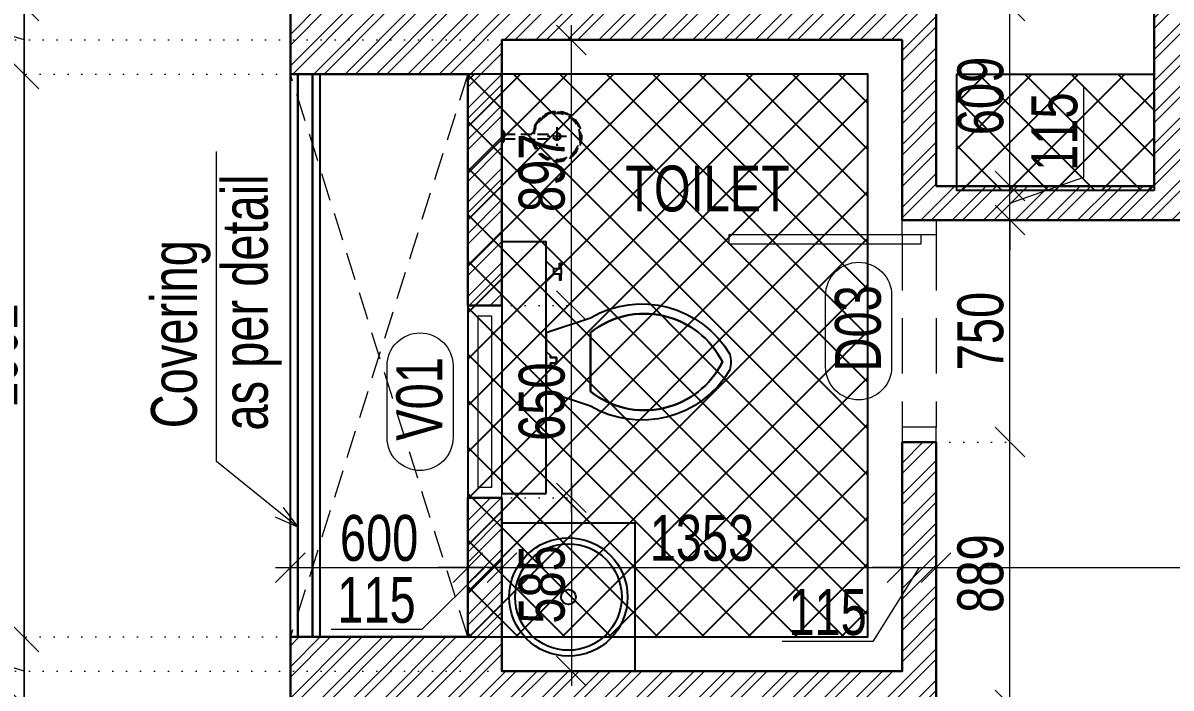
# Model space of a CAD drawing. Header units: inches. Extents: x 785882 to 928568, y 496782 to 576896.
# Drawn here: x 824806 to 828686, y 536820 to 539067 of the extents above; entities that cross this region are included whole.
import ezdxf
from ezdxf.enums import TextEntityAlignment as Align

# ---------------------------------------------------------------- set-up
doc = ezdxf.new("R2010")
doc.units = ezdxf.units.IN
doc.header["$LTSCALE"] = 750
doc.header["$MEASUREMENT"] = 0
for name, pattern in [('DOT', [0.25, 0, -0.25]), ('HIDDEN', [0.375, 0.25, -0.125]), ('HIDDEN2', [0.1875, 0.125, -0.0625])]:
    doc.linetypes.add(name, pattern=pattern)
for name, color, linetype, lineweight in [('DIMENSION WORKING-MSA', 222, 'Continuous', 13), ('DOOR NO-MSA', 4, 'Continuous', 9), ('DOOR-MSA', 50, 'Continuous', 13), ('DOTTED LINE-MSA', 3, 'HIDDEN2', 13), ('ELE-01-MSA', 7, 'Continuous', 30), ('TEXT DETAIL-MSA', 212, 'Continuous', 13), ('TEXT ROOM NAME-MSA', 210, 'Continuous', 13), ('WALL HATCH-MSA', 251, 'Continuous', 9), ('WALL-MSA', 32, 'Continuous', 30), ('WINDOE NO-MAS', 4, 'Continuous', 9), ('WINDOW-MSA', 50, 'Continuous', 13)]:
    doc.layers.add(name, color=color, linetype=linetype, lineweight=lineweight)
for name, color, linetype in [('ELE-02-MSA', 4, 'Continuous'), ('HATCH-SUNK 300MM-MSA', 47, 'Continuous'), ('P.FIXTURE', 7, 'Continuous')]:
    doc.layers.add(name, color=color, linetype=linetype)
doc.styles.add('125', font='swisscl.ttf', dxfattribs={"height": 125})
doc.styles.add('AR', font='swisscl.ttf')
doc.styles.add('ARIAL', font='swisscl.ttf', dxfattribs={"height": 360})
doc.styles.add('Arial-Reg+0.8Sc', font='swisscl.ttf')
doc.styles.add('MtXpl_Swis721_LtCn_B', font='swisscl.ttf')
doc.dimstyles.new('100 K.T', dxfattribs={"dimtxt": 360, "dimasz": 80, "dimexe": 0.18, "dimexo": 0.0625, "dimgap": 1, "dimtad": 1, "dimdec": 0, "dimzin": 0, "dimdsep": 46, "dimtxsty": 'ARIAL', "dimblk": 'DOT', "dimcen": 0.09, "dimse1": 1, "dimse2": 1, "dimclrd": 50, "dimclrt": 256, "dimadec": 0, "dimazin": 0, "dimtfac": 1, "dimtdec": 0, "dimtofl": 0, "dimtmove": 1, "dimatfit": 0, "dimfxl": 1, "dimtolj": 1, "dimtzin": 0, "dimlwd": -1, "dimarcsym": 0})
doc.dimstyles.new('WORKING DIM', dxfattribs={"dimtxt": 155, "dimasz": 100, "dimexe": 50, "dimexo": 0, "dimgap": 20, "dimtad": 1, "dimdec": 0, "dimzin": 0, "dimdsep": 46, "dimtxsty": 'AR', "dimblk": 'OBLIQUE', "dimcen": 0.09, "dimdle": 50, "dimclrd": 256, "dimclre": 250, "dimclrt": 256, "dimadec": 0, "dimazin": 0, "dimtfac": 1, "dimtdec": 0, "dimtofl": 0, "dimtmove": 1, "dimatfit": 0, "dimfxl": 1, "dimtolj": 1, "dimtzin": 0, "dimlwd": -1, "dimlwe": -1, "dimarcsym": 0})
pattern_1 = [(45, (0, 0), (-78.57724, 78.57724), []), (135, (0, 0), (-78.57724, -78.57724), [])]

# ---------------------------------------------------------------- blocks, each defined once
blk = doc.blocks.new('A$Ca69f7aba')
at = {"layer": 'WINDOW-MSA', "ltscale": 5000}
for points in [[(-750, 0), (-700, 0), (-700, -115), (-750, -115)], [(0, 0), (-50, 0), (-50, -115), (0, -115)], [(-50, -50), (-50, -700), (-80, -700), (-80, -50)]]:
    blk.add_lwpolyline(points, close=True, dxfattribs=at)
at = {"layer": 'WINDOW-MSA', "linetype": 'HIDDEN'}
blk.add_lwpolyline([(-50, 0), (-700, 0)], dxfattribs=at)
at = {"layer": 'WINDOW-MSA', "linetype": 'HIDDEN', "elevation": 0}
blk.add_lwpolyline([(-50, -115), (-700, -115)], dxfattribs=at)
blk = doc.blocks.new('t4tgg34')
for points in [[(375405.3, -62759.1), (375390.8, -62744.6), (375390.8, -62738.4), (375370.8, -62738.4), (375370.8, -62719.7), (375390.8, -62719.7), (375390.8, -62713.4), (375405.3, -62699), (375405.3, -62635.1), (375255.5, -62585.2, 0.412342), (374784.6, -62708.9, 0.132891), (374784.6, -62761, 0.412336), (375255.5, -62884.7), (375405.3, -62834.8)], [(375255.5, -62834.8, -0.475238), (374809.5, -62734.9, -0.475243), (375255.5, -62635.1)]]:
    blk.add_lwpolyline(points, format="xyb", close=True)
blk.add_lwpolyline([(375255.5, -62834.8), (375255.5, -62635.1, 0.475243), (374809.5, -62734.9, 0.475238), (375255.5, -62834.8, 0.489246)], format="xyb")
blk.add_lwpolyline([(375405.3, -62635.1), (375405.3, -62699), (375390.8, -62713.4), (375390.8, -62719.7), (375370.8, -62719.7), (375370.8, -62738.4), (375390.8, -62738.4), (375390.8, -62744.6), (375405.3, -62759.1), (375405.3, -62699), (375405.3, -62834.8)])
blk = doc.blocks.new('9')
at = {"linetype": 'Continuous'}
for p, q in [((709869.5, -390414.7), (709869.5, -390433.8)), ((709875.9, -390433.8), (709869.5, -390433.8)), ((709875.9, -390414.7), (709875.9, -390433.8))]:
    blk.add_line(p, q, dxfattribs=at)
for points in [[(709875.9, -390395.7), (709875.9, -390376.6), (709869.5, -390376.6), (709869.5, -390395.7)], [(709894.9, -390395.7), (709920.3, -390370.3), (709920.3, -390440.1), (709894.9, -390414.7)]]:
    blk.add_lwpolyline(points, dxfattribs=at)
blk.add_lwpolyline([(709894.9, -390414.7), (709869.5, -390414.7), (709869.5, -390395.7), (709894.9, -390395.7)], close=True, dxfattribs=at)
blk = doc.blocks.new('SHOWE')
at = {"linetype": 'HIDDEN', "ltscale": 0.2}
for p, q in [((3964261.3, -1171717.9), (3964261.3, -1171674.7)), ((3964261.3, -1171674.7), (3964263.3, -1171674.7)), ((3964264.2, -1171676.3), (3964264.2, -1171716.3)), ((3964268.7, -1171680.5), (3964268.7, -1171696.3)), ((3964268.7, -1171688.6), (3964437.5, -1171688.6)), ((3964268.7, -1171712), (3964268.7, -1171696.3)), ((3964479.2, -1171696.3), (3964415.6, -1171696.3)), ((3964447.4, -1171664.5), (3964447.4, -1171728.1)), ((3964261.3, -1171717.9), (3964263.3, -1171717.9)), ((3964268.7, -1171704), (3964437.5, -1171704))]:
    blk.add_line(p, q, dxfattribs=at)
for radius in [12.5, 10.6]:
    blk.add_circle((3964447.4, -1171696.3), radius, dxfattribs=at)
for centre, radius, start, end in [((3964447.4, -1171696.3), 84.1, 185.2383, 174.7617), ((3964447.4, -1171696.3), 81.4, 185.4105, 174.5895), ((3964447.4, -1171696.3), 78, 185.6496, 174.3504), ((3964262.4, -1171676.3), 1.76, 358.0282, 62.0821), ((3964259.8, -1171685.3), 10.1, 28.3436, 64.2104), ((3964262.4, -1171716.3), 1.76, 297.9179, 1.9718), ((3964259.8, -1171707.2), 10.1, 295.7896, 331.6564)]:
    blk.add_arc(centre, radius, start, end, dxfattribs=at)
blk = doc.blocks.new('Win-Tag-03')
blk.add_lwpolyline([(-130, 120), (130, 120, -0.414214), (250, 0), (250, 0, -0.414214), (130, -120), (-130, -120, -0.414214), (-250, 0), (-250, 0, -0.414214)], format="xyb", close=True)
blk = doc.blocks.new('_Oblique')
at = {"color": 0, "linetype": 'ByBlock', "lineweight": -2}
blk.add_line((-0.5, -0.5), (0.5, 0.5), dxfattribs=at)
blk = doc.blocks.new('*D208')
at = {"layer": 'Defpoints', "color": 0, "ltscale": 0.25, "transparency": 16777216}
for p in [(824809.5, 536992.6), (825709.5, 536992.6), (825709.5, 536762.6)]:
    blk.add_point(p, dxfattribs=at)
at = {"layer": 'DIMENSION WORKING-MSA', "ltscale": 0.25, "transparency": 16777216}
for p, q in [((824650, 536925.4), (824650, 537236.1)), ((824809.5, 536992.6), (824809.5, 537092.6)), ((824809.5, 536762.6), (824809.5, 536992.6)), ((824809.5, 536877.6), (824650, 536925.4)), ((824809.5, 536762.6), (824809.5, 536662.6))]:
    blk.add_line(p, q, dxfattribs=at)
at = {"layer": 'DIMENSION WORKING-MSA', "color": 250, "linetype": 'DOT', "ltscale": 0.25, "transparency": 16777216}
for p, q in [((825709.5, 536992.6), (824759.5, 536992.6)), ((825709.5, 536762.6), (824759.5, 536762.6))]:
    blk.add_line(p, q, dxfattribs=at)
at = {"layer": 'DIMENSION WORKING-MSA', "ltscale": 0.25, "transparency": 16777216, "xscale": 100, "yscale": 100, "zscale": 100}
for p, rotation in [((824809.5, 536992.6), 270), ((824809.5, 536762.6), 90)]:
    blk.add_blockref('_Oblique', p, dxfattribs=dict(at, rotation=rotation))
at = {"layer": 'DIMENSION WORKING-MSA', "ltscale": 0.25, "transparency": 16777216, "insert": (824550.5, 537080.7), "char_height": 155, "attachment_point": 5, "rotation": 90, "style": 'AR'}
blk.add_mtext('\\A1;230', dxfattribs=at)
blk = doc.blocks.new('*D209')
at = {"layer": 'Defpoints', "color": 0, "ltscale": 0.25, "transparency": 16777216}
for p in [(824809.5, 538894.8), (825709.5, 538894.8), (825709.5, 536992.6)]:
    blk.add_point(p, dxfattribs=at)
at = {"layer": 'DIMENSION WORKING-MSA', "ltscale": 0.25, "transparency": 16777216}
blk.add_line((824809.5, 536942.6), (824809.5, 538944.8), dxfattribs=at)
at = {"layer": 'DIMENSION WORKING-MSA', "color": 250, "linetype": 'DOT', "ltscale": 0.25, "transparency": 16777216}
for p, q in [((825709.5, 538894.8), (824759.5, 538894.8)), ((825709.5, 536992.6), (824759.5, 536992.6))]:
    blk.add_line(p, q, dxfattribs=at)
at = {"layer": 'DIMENSION WORKING-MSA', "ltscale": 0.25, "transparency": 16777216, "xscale": 100, "yscale": 100, "zscale": 100}
for p, rotation in [((824809.5, 538894.8), 90), ((824809.5, 536992.6), 270)]:
    blk.add_blockref('_Oblique', p, dxfattribs=dict(at, rotation=rotation))
at = {"layer": 'DIMENSION WORKING-MSA', "ltscale": 0.25, "transparency": 16777216, "insert": (824710.1, 537943.7), "char_height": 155, "attachment_point": 5, "rotation": 90, "style": 'AR'}
blk.add_mtext('\\A1;1902', dxfattribs=at)
blk = doc.blocks.new('*D210')
at = {"layer": 'Defpoints', "color": 0, "ltscale": 0.25, "transparency": 16777216}
for p in [(824809.5, 539124.8), (825709.5, 539124.8), (825709.5, 538894.8)]:
    blk.add_point(p, dxfattribs=at)
at = {"layer": 'DIMENSION WORKING-MSA', "ltscale": 0.25, "transparency": 16777216}
for p, q in [((824650, 539057.6), (824650, 539368.3)), ((824809.5, 539124.8), (824809.5, 539224.8)), ((824809.5, 538894.8), (824809.5, 539124.8)), ((824809.5, 539009.8), (824650, 539057.6)), ((824809.5, 538894.8), (824809.5, 538794.8))]:
    blk.add_line(p, q, dxfattribs=at)
at = {"layer": 'DIMENSION WORKING-MSA', "color": 250, "linetype": 'DOT', "ltscale": 0.25, "transparency": 16777216}
for p, q in [((825709.5, 539124.8), (824759.5, 539124.8)), ((825709.5, 538894.8), (824759.5, 538894.8))]:
    blk.add_line(p, q, dxfattribs=at)
at = {"layer": 'DIMENSION WORKING-MSA', "ltscale": 0.25, "transparency": 16777216, "xscale": 100, "yscale": 100, "zscale": 100}
for p, rotation in [((824809.5, 539124.8), 270), ((824809.5, 538894.8), 90)]:
    blk.add_blockref('_Oblique', p, dxfattribs=dict(at, rotation=rotation))
at = {"layer": 'DIMENSION WORKING-MSA', "ltscale": 0.25, "transparency": 16777216, "insert": (824550.5, 539212.9), "char_height": 155, "attachment_point": 5, "rotation": 90, "style": 'AR'}
blk.add_mtext('\\A1;230', dxfattribs=at)
blk = doc.blocks.new('*D257')
at = {"layer": 'Defpoints', "color": 0, "ltscale": 0.25, "transparency": 16777216}
for p in [(824159.5, 536877.6), (826424.5, 536877.6), (825709.5, 536762.6)]:
    blk.add_point(p, dxfattribs=at)
at = {"layer": 'DIMENSION WORKING-MSA', "ltscale": 0.25, "transparency": 16777216}
for p, q in [((824000.4, 536867.8), (824000.4, 537174.6)), ((824159.5, 536877.6), (824159.5, 536977.6)), ((824159.5, 536820.1), (824000.4, 536867.8)), ((824159.5, 536762.6), (824159.5, 536877.6)), ((824159.5, 536762.6), (824159.5, 536662.6))]:
    blk.add_line(p, q, dxfattribs=at)
at = {"layer": 'DIMENSION WORKING-MSA', "color": 250, "linetype": 'DOT', "ltscale": 0.25, "transparency": 16777216}
for p, q in [((826424.5, 536877.6), (824109.5, 536877.6)), ((825709.5, 536762.6), (824109.5, 536762.6))]:
    blk.add_line(p, q, dxfattribs=at)
at = {"layer": 'DIMENSION WORKING-MSA', "ltscale": 0.25, "transparency": 16777216, "xscale": 100, "yscale": 100, "zscale": 100}
for p, rotation in [((824159.5, 536877.6), 270), ((824159.5, 536762.6), 90)]:
    blk.add_blockref('_Oblique', p, dxfattribs=dict(at, rotation=rotation))
at = {"layer": 'DIMENSION WORKING-MSA', "ltscale": 0.25, "transparency": 16777216, "insert": (823901.3, 537021.2), "char_height": 155, "attachment_point": 5, "rotation": 90, "style": 'AR'}
blk.add_mtext('\\A1;115', dxfattribs=at)
blk = doc.blocks.new('*D258')
at = {"layer": 'Defpoints', "color": 0, "ltscale": 0.25, "transparency": 16777216}
for p in [(824159.5, 539009.8), (826424.5, 539009.8), (826424.5, 536877.6)]:
    blk.add_point(p, dxfattribs=at)
at = {"layer": 'DIMENSION WORKING-MSA', "ltscale": 0.25, "transparency": 16777216}
blk.add_line((824159.5, 536827.6), (824159.5, 539059.8), dxfattribs=at)
at = {"layer": 'DIMENSION WORKING-MSA', "color": 250, "linetype": 'DOT', "ltscale": 0.25, "transparency": 16777216}
for p, q in [((826424.5, 539009.8), (824109.5, 539009.8)), ((826424.5, 536877.6), (824109.5, 536877.6))]:
    blk.add_line(p, q, dxfattribs=at)
at = {"layer": 'DIMENSION WORKING-MSA', "ltscale": 0.25, "transparency": 16777216, "xscale": 100, "yscale": 100, "zscale": 100}
for p, rotation in [((824159.5, 539009.8), 90), ((824159.5, 536877.6), 270)]:
    blk.add_blockref('_Oblique', p, dxfattribs=dict(at, rotation=rotation))
at = {"layer": 'DIMENSION WORKING-MSA', "ltscale": 0.25, "transparency": 16777216, "insert": (824060.1, 537943.7), "char_height": 155, "attachment_point": 5, "rotation": 90, "style": 'AR'}
blk.add_mtext('\\A1;2132', dxfattribs=at)
blk = doc.blocks.new('*D259')
at = {"layer": 'Defpoints', "color": 0, "ltscale": 0.25, "transparency": 16777216}
for p in [(824159.5, 539124.8), (825709.5, 539124.8), (826424.5, 539009.8)]:
    blk.add_point(p, dxfattribs=at)
at = {"layer": 'DIMENSION WORKING-MSA', "ltscale": 0.25, "transparency": 16777216}
for p, q in [((824000.4, 539115), (824000.4, 539421.8)), ((824159.5, 539124.8), (824159.5, 539224.8)), ((824159.5, 539067.3), (824000.4, 539115)), ((824159.5, 539009.8), (824159.5, 539124.8)), ((824159.5, 539009.8), (824159.5, 538909.8))]:
    blk.add_line(p, q, dxfattribs=at)
at = {"layer": 'DIMENSION WORKING-MSA', "color": 250, "linetype": 'DOT', "ltscale": 0.25, "transparency": 16777216}
for p, q in [((825709.5, 539124.8), (824109.5, 539124.8)), ((826424.5, 539009.8), (824109.5, 539009.8))]:
    blk.add_line(p, q, dxfattribs=at)
at = {"layer": 'DIMENSION WORKING-MSA', "ltscale": 0.25, "transparency": 16777216, "xscale": 100, "yscale": 100, "zscale": 100}
for p, rotation in [((824159.5, 539124.8), 270), ((824159.5, 539009.8), 90)]:
    blk.add_blockref('_Oblique', p, dxfattribs=dict(at, rotation=rotation))
at = {"layer": 'DIMENSION WORKING-MSA', "ltscale": 0.25, "transparency": 16777216, "insert": (823901.3, 539268.4), "char_height": 155, "attachment_point": 5, "rotation": 90, "style": 'AR'}
blk.add_mtext('\\A1;115', dxfattribs=at)
blk = doc.blocks.new('*D278')
at = {"layer": 'Defpoints', "color": 0, "ltscale": 0.25, "transparency": 16777216}
for p in [(823509.5, 563204), (826309.5, 563204), (826309.5, 504339.5)]:
    blk.add_point(p, dxfattribs=at)
at = {"layer": 'DIMENSION WORKING-MSA', "ltscale": 0.25, "transparency": 16777216}
blk.add_line((823509.5, 504289.5), (823509.5, 563254), dxfattribs=at)
at = {"layer": 'DIMENSION WORKING-MSA', "color": 250, "linetype": 'DOT', "ltscale": 0.25, "transparency": 16777216}
for p, q in [((826309.5, 563204), (823459.5, 563204)), ((826309.5, 504339.5), (823459.5, 504339.5))]:
    blk.add_line(p, q, dxfattribs=at)
at = {"layer": 'DIMENSION WORKING-MSA', "ltscale": 0.25, "transparency": 16777216, "xscale": 100, "yscale": 100, "zscale": 100}
for p, rotation in [((823509.5, 563204), 90), ((823509.5, 504339.5), 270)]:
    blk.add_blockref('_Oblique', p, dxfattribs=dict(at, rotation=rotation))
at = {"layer": 'DIMENSION WORKING-MSA', "ltscale": 0.25, "transparency": 16777216, "insert": (823410.1, 533771.7), "char_height": 155, "attachment_point": 5, "rotation": 90, "style": 'AR'}
blk.add_mtext('\\A1;58865', dxfattribs=at)
blk = doc.blocks.new('*D366')
at = {"layer": 'Defpoints', "color": 0, "ltscale": 0.25, "transparency": 16777216}
for p in [(826409.5, 537462.6), (826659.5, 536877.6), (826659.5, 536877.6)]:
    blk.add_point(p, dxfattribs=at)
at = {"layer": 'DIMENSION WORKING-MSA', "ltscale": 0.25, "transparency": 16777216}
blk.add_line((826659.5, 537512.6), (826659.5, 536827.6), dxfattribs=at)
at = {"layer": 'DIMENSION WORKING-MSA', "color": 250, "linetype": 'DOT', "ltscale": 0.25, "transparency": 16777216}
for p, q in [((826409.5, 537462.6), (826709.5, 537462.6)), ((826659.5, 536877.6), (826709.5, 536877.6))]:
    blk.add_line(p, q, dxfattribs=at)
at = {"layer": 'DIMENSION WORKING-MSA', "ltscale": 0.25, "transparency": 16777216, "xscale": 100, "yscale": 100, "zscale": 100}
for p, rotation in [((826659.5, 537462.6), 90), ((826659.5, 536877.6), 270)]:
    blk.add_blockref('_Oblique', p, dxfattribs=dict(at, rotation=rotation))
at = {"layer": 'DIMENSION WORKING-MSA', "ltscale": 0.25, "transparency": 16777216, "insert": (826560.1, 537170.1), "char_height": 155, "attachment_point": 5, "rotation": 90, "style": 'AR'}
blk.add_mtext('\\A1;585', dxfattribs=at)
blk = doc.blocks.new('*D367')
at = {"layer": 'Defpoints', "color": 0, "ltscale": 0.25, "transparency": 16777216}
for p in [(826409.5, 538112.6), (826659.5, 538112.6), (826409.5, 537462.6)]:
    blk.add_point(p, dxfattribs=at)
at = {"layer": 'DIMENSION WORKING-MSA', "ltscale": 0.25, "transparency": 16777216}
blk.add_line((826659.5, 537412.6), (826659.5, 538162.6), dxfattribs=at)
at = {"layer": 'DIMENSION WORKING-MSA', "color": 250, "linetype": 'DOT', "ltscale": 0.25, "transparency": 16777216}
for p, q in [((826409.5, 538112.6), (826709.5, 538112.6)), ((826409.5, 537462.6), (826709.5, 537462.6))]:
    blk.add_line(p, q, dxfattribs=at)
at = {"layer": 'DIMENSION WORKING-MSA', "ltscale": 0.25, "transparency": 16777216, "xscale": 100, "yscale": 100, "zscale": 100}
for p, rotation in [((826659.5, 538112.6), 90), ((826659.5, 537462.6), 270)]:
    blk.add_blockref('_Oblique', p, dxfattribs=dict(at, rotation=rotation))
at = {"layer": 'DIMENSION WORKING-MSA', "ltscale": 0.25, "transparency": 16777216, "insert": (826560.1, 537787.6), "char_height": 155, "attachment_point": 5, "rotation": 90, "style": 'AR'}
blk.add_mtext('\\A1;650', dxfattribs=at)
blk = doc.blocks.new('*D368')
at = {"layer": 'Defpoints', "color": 0, "ltscale": 0.25, "transparency": 16777216}
for p in [(826659.5, 539009.8), (826659.5, 539009.8), (826409.5, 538112.6)]:
    blk.add_point(p, dxfattribs=at)
at = {"layer": 'DIMENSION WORKING-MSA', "ltscale": 0.25, "transparency": 16777216}
blk.add_line((826659.5, 538062.6), (826659.5, 539059.8), dxfattribs=at)
at = {"layer": 'DIMENSION WORKING-MSA', "color": 250, "linetype": 'DOT', "ltscale": 0.25, "transparency": 16777216}
for p, q in [((826659.5, 539009.8), (826709.5, 539009.8)), ((826409.5, 538112.6), (826709.5, 538112.6))]:
    blk.add_line(p, q, dxfattribs=at)
at = {"layer": 'DIMENSION WORKING-MSA', "ltscale": 0.25, "transparency": 16777216, "xscale": 100, "yscale": 100, "zscale": 100}
for p, rotation in [((826659.5, 539009.8), 90), ((826659.5, 538112.6), 270)]:
    blk.add_blockref('_Oblique', p, dxfattribs=dict(at, rotation=rotation))
at = {"layer": 'DIMENSION WORKING-MSA', "ltscale": 0.25, "transparency": 16777216, "insert": (826560.1, 538561.2), "char_height": 155, "attachment_point": 5, "rotation": 90, "style": 'AR'}
blk.add_mtext('\\A1;897', dxfattribs=at)
blk = doc.blocks.new('*D374')
at = {"layer": 'Defpoints', "color": 0, "ltscale": 0.25, "transparency": 16777216}
for p in [(827892, 537651.2), (828142, 537651.2), (827892, 536762.6)]:
    blk.add_point(p, dxfattribs=at)
at = {"layer": 'DIMENSION WORKING-MSA', "ltscale": 0.25, "transparency": 16777216}
blk.add_line((828142, 536712.6), (828142, 537701.2), dxfattribs=at)
at = {"layer": 'DIMENSION WORKING-MSA', "color": 250, "linetype": 'DOT', "ltscale": 0.25, "transparency": 16777216}
for p, q in [((827892, 537651.2), (828192, 537651.2)), ((827892, 536762.6), (828192, 536762.6))]:
    blk.add_line(p, q, dxfattribs=at)
at = {"layer": 'DIMENSION WORKING-MSA', "ltscale": 0.25, "transparency": 16777216, "xscale": 100, "yscale": 100, "zscale": 100}
for p, rotation in [((828142, 537651.2), 90), ((828142, 536762.6), 270)]:
    blk.add_blockref('_Oblique', p, dxfattribs=dict(at, rotation=rotation))
at = {"layer": 'DIMENSION WORKING-MSA', "ltscale": 0.25, "transparency": 16777216, "insert": (828042.7, 537206.9), "char_height": 155, "attachment_point": 5, "rotation": 90, "style": 'AR'}
blk.add_mtext('\\A1;889', dxfattribs=at)
blk = doc.blocks.new('*D375')
at = {"layer": 'Defpoints', "color": 0, "ltscale": 0.25, "transparency": 16777216}
for p in [(828142, 538401.2), (828142, 538401.2), (827892, 537651.2)]:
    blk.add_point(p, dxfattribs=at)
at = {"layer": 'DIMENSION WORKING-MSA', "ltscale": 0.25, "transparency": 16777216}
blk.add_line((828142, 537601.2), (828142, 538451.2), dxfattribs=at)
at = {"layer": 'DIMENSION WORKING-MSA', "color": 250, "linetype": 'DOT', "ltscale": 0.25, "transparency": 16777216}
for p, q in [((828142, 538401.2), (828192, 538401.2)), ((827892, 537651.2), (828192, 537651.2))]:
    blk.add_line(p, q, dxfattribs=at)
at = {"layer": 'DIMENSION WORKING-MSA', "ltscale": 0.25, "transparency": 16777216, "xscale": 100, "yscale": 100, "zscale": 100}
for p, rotation in [((828142, 538401.2), 90), ((828142, 537651.2), 270)]:
    blk.add_blockref('_Oblique', p, dxfattribs=dict(at, rotation=rotation))
at = {"layer": 'DIMENSION WORKING-MSA', "ltscale": 0.25, "transparency": 16777216, "insert": (828042.7, 538026.2), "char_height": 155, "attachment_point": 5, "rotation": 90, "style": 'AR'}
blk.add_mtext('\\A1;750', dxfattribs=at)
blk = doc.blocks.new('*D376')
at = {"layer": 'Defpoints', "color": 0, "ltscale": 0.25, "transparency": 16777216}
for p in [(828142, 538516.2), (828142, 538516.2), (828142, 538401.2)]:
    blk.add_point(p, dxfattribs=at)
at = {"layer": 'DIMENSION WORKING-MSA', "ltscale": 0.25, "transparency": 16777216}
for p, q in [((828392, 538546.6), (828392, 538853.4)), ((828142, 538516.2), (828142, 538616.2)), ((828142, 538458.7), (828392, 538546.6)), ((828142, 538401.2), (828142, 538516.2)), ((828142, 538401.2), (828142, 538301.2))]:
    blk.add_line(p, q, dxfattribs=at)
at = {"layer": 'DIMENSION WORKING-MSA', "color": 250, "linetype": 'DOT', "ltscale": 0.25, "transparency": 16777216}
for p, q in [((828142, 538516.2), (828192, 538516.2)), ((828142, 538401.2), (828192, 538401.2))]:
    blk.add_line(p, q, dxfattribs=at)
at = {"layer": 'DIMENSION WORKING-MSA', "ltscale": 0.25, "transparency": 16777216, "xscale": 100, "yscale": 100, "zscale": 100}
for p, rotation in [((828142, 538516.2), 270), ((828142, 538401.2), 90)]:
    blk.add_blockref('_Oblique', p, dxfattribs=dict(at, rotation=rotation))
at = {"layer": 'DIMENSION WORKING-MSA', "ltscale": 0.25, "transparency": 16777216, "insert": (828293, 538700), "char_height": 155, "attachment_point": 5, "rotation": 90, "style": 'AR'}
blk.add_mtext('\\A1;115', dxfattribs=at)
blk = doc.blocks.new('*D377')
at = {"layer": 'Defpoints', "color": 0, "ltscale": 0.25, "transparency": 16777216}
for p in [(827892, 539124.8), (828142, 539124.8), (828142, 538516.2)]:
    blk.add_point(p, dxfattribs=at)
at = {"layer": 'DIMENSION WORKING-MSA', "ltscale": 0.25, "transparency": 16777216}
blk.add_line((828142, 538466.2), (828142, 539174.8), dxfattribs=at)
at = {"layer": 'DIMENSION WORKING-MSA', "color": 250, "linetype": 'DOT', "ltscale": 0.25, "transparency": 16777216}
for p, q in [((827892, 539124.8), (828192, 539124.8)), ((828142, 538516.2), (828192, 538516.2))]:
    blk.add_line(p, q, dxfattribs=at)
at = {"layer": 'DIMENSION WORKING-MSA', "ltscale": 0.25, "transparency": 16777216, "xscale": 100, "yscale": 100, "zscale": 100}
for p, rotation in [((828142, 539124.8), 90), ((828142, 538516.2), 270)]:
    blk.add_blockref('_Oblique', p, dxfattribs=dict(at, rotation=rotation))
at = {"layer": 'DIMENSION WORKING-MSA', "ltscale": 0.25, "transparency": 16777216, "insert": (828042.7, 538820.5), "char_height": 155, "attachment_point": 5, "rotation": 90, "style": 'AR'}
blk.add_mtext('\\A1;609', dxfattribs=at)
blk = doc.blocks.new('*D398')
at = {"layer": 'Defpoints', "color": 0, "ltscale": 0.25, "transparency": 16777216}
for p in [(826309.5, 537226.9), (825709.5, 536992.6), (826309.5, 536992.6)]:
    blk.add_point(p, dxfattribs=at)
at = {"layer": 'DIMENSION WORKING-MSA', "color": 250, "linetype": 'DOT', "ltscale": 0.25, "transparency": 16777216}
for p, q in [((825709.5, 536992.6), (825709.5, 537276.9)), ((826309.5, 536992.6), (826309.5, 537276.9))]:
    blk.add_line(p, q, dxfattribs=at)
at = {"layer": 'DIMENSION WORKING-MSA', "ltscale": 0.25, "transparency": 16777216}
blk.add_line((825659.5, 537226.9), (826359.5, 537226.9), dxfattribs=at)
at = {"layer": 'DIMENSION WORKING-MSA', "ltscale": 0.25, "transparency": 16777216, "xscale": 100, "yscale": 100, "zscale": 100, "rotation": 180}
blk.add_blockref('_Oblique', (825709.5, 537226.9), dxfattribs=at)
at = {"layer": 'DIMENSION WORKING-MSA', "ltscale": 0.25, "transparency": 16777216, "xscale": 100, "yscale": 100, "zscale": 100}
blk.add_blockref('_Oblique', (826309.5, 537226.9), dxfattribs=at)
at = {"layer": 'DIMENSION WORKING-MSA', "ltscale": 0.25, "transparency": 16777216, "insert": (826009.5, 537326.2), "char_height": 155, "attachment_point": 5, "style": 'AR'}
blk.add_mtext('\\A1;600', dxfattribs=at)
blk = doc.blocks.new('*D399')
at = {"layer": 'Defpoints', "color": 0, "ltscale": 0.25, "transparency": 16777216}
for p in [(827777, 537226.9), (826424.5, 536877.6), (827777, 536877.6)]:
    blk.add_point(p, dxfattribs=at)
at = {"layer": 'DIMENSION WORKING-MSA', "color": 250, "linetype": 'DOT', "ltscale": 0.25, "transparency": 16777216}
for p, q in [((826424.5, 536877.6), (826424.5, 537276.9)), ((827777, 536877.6), (827777, 537276.9))]:
    blk.add_line(p, q, dxfattribs=at)
at = {"layer": 'DIMENSION WORKING-MSA', "ltscale": 0.25, "transparency": 16777216}
blk.add_line((826374.5, 537226.9), (827827, 537226.9), dxfattribs=at)
at = {"layer": 'DIMENSION WORKING-MSA', "ltscale": 0.25, "transparency": 16777216, "xscale": 100, "yscale": 100, "zscale": 100, "rotation": 180}
blk.add_blockref('_Oblique', (826424.5, 537226.9), dxfattribs=at)
at = {"layer": 'DIMENSION WORKING-MSA', "ltscale": 0.25, "transparency": 16777216, "xscale": 100, "yscale": 100, "zscale": 100}
blk.add_blockref('_Oblique', (827777, 537226.9), dxfattribs=at)
at = {"layer": 'DIMENSION WORKING-MSA', "ltscale": 0.25, "transparency": 16777216, "insert": (827100.8, 537326.3), "char_height": 155, "attachment_point": 5, "style": 'AR'}
blk.add_mtext('\\A1;1353', dxfattribs=at)
blk = doc.blocks.new('*D400')
at = {"layer": 'Defpoints', "color": 0, "ltscale": 0.25, "transparency": 16777216}
for p in [(826309.5, 537226.9), (826309.5, 536992.6), (826424.5, 536877.6)]:
    blk.add_point(p, dxfattribs=at)
at = {"layer": 'DIMENSION WORKING-MSA', "color": 250, "linetype": 'DOT', "ltscale": 0.25, "transparency": 16777216}
for p, q in [((826309.5, 536992.6), (826309.5, 537276.9)), ((826424.5, 536877.6), (826424.5, 537276.9))]:
    blk.add_line(p, q, dxfattribs=at)
at = {"layer": 'DIMENSION WORKING-MSA', "ltscale": 0.25, "transparency": 16777216}
for p, q in [((826367, 537226.9), (826154, 537017.8)), ((826309.5, 537226.9), (826209.5, 537226.9)), ((826424.5, 537226.9), (826309.5, 537226.9)), ((826424.5, 537226.9), (826524.5, 537226.9)), ((826154, 537017.8), (825847.2, 537017.8))]:
    blk.add_line(p, q, dxfattribs=at)
at = {"layer": 'DIMENSION WORKING-MSA', "ltscale": 0.25, "transparency": 16777216, "xscale": 100, "yscale": 100, "zscale": 100}
blk.add_blockref('_Oblique', (826309.5, 537226.9), dxfattribs=at)
at = {"layer": 'DIMENSION WORKING-MSA', "ltscale": 0.25, "transparency": 16777216, "xscale": 100, "yscale": 100, "zscale": 100, "rotation": 180}
blk.add_blockref('_Oblique', (826424.5, 537226.9), dxfattribs=at)
at = {"layer": 'DIMENSION WORKING-MSA', "ltscale": 0.25, "transparency": 16777216, "insert": (826000.6, 537116.9), "char_height": 155, "attachment_point": 5, "style": 'AR'}
blk.add_mtext('\\A1;115', dxfattribs=at)
blk = doc.blocks.new('*D401')
at = {"layer": 'Defpoints', "color": 0, "ltscale": 0.25, "transparency": 16777216}
for p in [(827777, 537226.9), (827892, 537226.9), (827892, 537226.9)]:
    blk.add_point(p, dxfattribs=at)
at = {"layer": 'DIMENSION WORKING-MSA', "color": 250, "linetype": 'DOT', "ltscale": 0.25, "transparency": 16777216}
for p, q in [((827777, 537226.9), (827777, 537276.9)), ((827892, 537226.9), (827892, 537276.9))]:
    blk.add_line(p, q, dxfattribs=at)
at = {"layer": 'DIMENSION WORKING-MSA', "ltscale": 0.25, "transparency": 16777216}
for p, q in [((827777, 537226.9), (827677, 537226.9)), ((827834.5, 537226.9), (827678.8, 536976.9)), ((827777, 537226.9), (827892, 537226.9)), ((827892, 537226.9), (827992, 537226.9)), ((827678.8, 536976.9), (827371.9, 536976.9))]:
    blk.add_line(p, q, dxfattribs=at)
at = {"layer": 'DIMENSION WORKING-MSA', "ltscale": 0.25, "transparency": 16777216, "xscale": 100, "yscale": 100, "zscale": 100}
blk.add_blockref('_Oblique', (827777, 537226.9), dxfattribs=at)
at = {"layer": 'DIMENSION WORKING-MSA', "ltscale": 0.25, "transparency": 16777216, "xscale": 100, "yscale": 100, "zscale": 100, "rotation": 180}
blk.add_blockref('_Oblique', (827892, 537226.9), dxfattribs=at)
at = {"layer": 'DIMENSION WORKING-MSA', "ltscale": 0.25, "transparency": 16777216, "insert": (827525.4, 537075.9), "char_height": 155, "attachment_point": 5, "style": 'AR'}
blk.add_mtext('\\A1;115', dxfattribs=at)
blk = doc.blocks.new('*D402')
at = {"layer": 'Defpoints', "color": 0, "ltscale": 0.25, "transparency": 16777216}
for p in [(827892, 537226.9), (832082.3, 537226.9), (832082.3, 537226.9)]:
    blk.add_point(p, dxfattribs=at)
at = {"layer": 'DIMENSION WORKING-MSA', "color": 250, "linetype": 'DOT', "ltscale": 0.25, "transparency": 16777216}
for p, q in [((827892, 537226.9), (827892, 537276.9)), ((832082.3, 537226.9), (832082.3, 537276.9))]:
    blk.add_line(p, q, dxfattribs=at)
at = {"layer": 'DIMENSION WORKING-MSA', "ltscale": 0.25, "transparency": 16777216}
blk.add_line((827842, 537226.9), (832132.3, 537226.9), dxfattribs=at)
at = {"layer": 'DIMENSION WORKING-MSA', "ltscale": 0.25, "transparency": 16777216, "xscale": 100, "yscale": 100, "zscale": 100, "rotation": 180}
blk.add_blockref('_Oblique', (827892, 537226.9), dxfattribs=at)
at = {"layer": 'DIMENSION WORKING-MSA', "ltscale": 0.25, "transparency": 16777216, "xscale": 100, "yscale": 100, "zscale": 100}
blk.add_blockref('_Oblique', (832082.3, 537226.9), dxfattribs=at)
at = {"layer": 'DIMENSION WORKING-MSA', "ltscale": 0.25, "transparency": 16777216, "insert": (829333.8, 537326.2), "char_height": 155, "attachment_point": 5, "style": 'AR'}
blk.add_mtext('\\A1;4190', dxfattribs=at)
blk = doc.blocks.new('_Dot')
at = {"linetype": 'ByBlock', "lineweight": -2}
blk.add_line((-0.5, 0), (-1, 0), dxfattribs=at)
at = {"linetype": 'ByBlock', "const_width": 0.5}
blk.add_lwpolyline([(-0.25, 0, 1), (0.25, 0, 1)], format="xyb", close=True, dxfattribs=at)
blk = doc.blocks.new('A$C59c041b7')
at = {"layer": 'HATCH-SUNK 300MM-MSA', "transparency": 33554559}
h = blk.add_hatch(dxfattribs=at)
h.set_pattern_fill('ANSI37', color=256, scale=35)
h.set_pattern_definition(pattern_1)
h.paths.add_polyline_path([(0, -26211.4), (1352.5, -26211.4), (1352.5, -24309.2), (0, -24309.2)])
h = blk.add_hatch(dxfattribs=at)
h.set_pattern_fill('ANSI37', color=256, scale=35)
h.set_pattern_definition(pattern_1)
h.paths.add_polyline_path([(2319.3, -24702.8), (1652.5, -24702.8), (1652.5, -24309.2), (2319.3, -24309.2)])
at = {"layer": 'HATCH-SUNK 300MM-MSA'}
for points in [[(0, -26211.4), (1352.5, -26211.4), (1352.5, -24309.2), (0, -24309.2)], [(2319.3, -24702.8), (1652.5, -24702.8), (1652.5, -24309.2), (2319.3, -24309.2)]]:
    blk.add_lwpolyline(points, close=True, dxfattribs=at)

msp = doc.modelspace()

# ---------------------------------------------------------------- hatches: boundary and pattern name
at = {"layer": 'WALL HATCH-MSA'}
h = msp.add_hatch(dxfattribs=at)
h.set_pattern_fill('ANSI32', color=256, scale=200)
h.set_pattern_definition([(45, (0, 15), (-53.0330086, 53.0330086), []), (45, (35.355, 15), (-53.0330086, 53.0330086), [])])
h.paths.add_polyline_path([(826309.5, 538894.8), (826309.5, 538112.6), (826424.5, 538112.6), (826424.5, 539009.8), (827777, 539009.8), (827777, 538401.2), (832197.3, 538401.2), (832197.3, 538951.2), (832082.3, 538951.2), (832082.3, 538516.2), (828743.8, 538516.2), (828743.8, 539124.8), (828628.8, 539124.8), (828628.8, 538516.2), (827892, 538516.2), (827892, 539124.8), (825709.5, 539124.8), (825709.5, 538894.8)])
h = msp.add_hatch(dxfattribs=at)
h.set_pattern_fill('ANSI32', color=256, scale=200)
h.paths.add_polyline_path([(825709.5, 536992.6), (825709.5, 536762.6), (827892, 536762.6), (827892, 537651.2), (827777, 537651.2), (827777, 536877.6), (826424.5, 536877.6), (826424.5, 537462.6), (826309.5, 537462.6), (826309.5, 536992.6)])

# ---------------------------------------------------------------- linework, layer by layer
at = {"layer": 'Defpoints', "color": 1, "lineweight": 0}
msp.add_lwpolyline([(848535.9, 564104), (824809.5, 564104), (824809.5, 503439.5), (848535.9, 503439.5)], close=True, dxfattribs=at)
at = {"layer": 'DOTTED LINE-MSA'}
for points in [[(826309.5, 536992.6), (825709.5, 538894.8)], [(826309.5, 538894.8), (825709.5, 536992.6)]]:
    msp.add_lwpolyline(points, dxfattribs=at)
at = {"layer": 'ELE-01-MSA'}
for p, q in [((825734.5, 536992.6), (825734.5, 538894.8)), ((825784.5, 538894.8), (825784.5, 536992.6))]:
    msp.add_line(p, q, dxfattribs=at)
at = {"layer": 'ELE-02-MSA'}
for p, q in [((825709.5, 536992.6), (825709.5, 538894.8)), ((825809.5, 538894.8), (825809.5, 536992.6))]:
    msp.add_line(p, q, dxfattribs=at)
at = {"layer": 'P.FIXTURE'}
for points in [[(826574.5, 537477.6), (826574.5, 538327.6), (826424.5, 538327.6), (826424.5, 537477.6)], [(826424.5, 536877.6), (826874.5, 536877.6), (826874.5, 537377.6), (826424.5, 537377.6)]]:
    msp.add_lwpolyline(points, close=True, dxfattribs=at)
for radius in [200, 180, 25]:
    msp.add_circle((826649.5, 537127.6), radius, dxfattribs=at)
at = {"layer": 'WALL-MSA'}
for p, q in [((825709.5, 539124.8), (825709.5, 538894.8)), ((827892, 538516.2), (827892, 539124.8)), ((828628.8, 539124.8), (828628.8, 538516.2)), ((826424.5, 539009.8), (826424.5, 538112.6)), ((826424.5, 539009.8), (827777, 539009.8)), ((827777, 538401.2, 0), (827777, 539009.8)), ((825709.5, 538894.8), (826309.5, 538894.8)), ((826309.5, 538894.8), (826309.5, 538112.6)), ((827892, 538516.2), (828628.8, 538516.2)), ((827777, 538401.2), (832197.3, 538401.2)), ((826424.5, 538112.6), (826309.5, 538112.6)), ((827892, 537651.2), (827777, 537651.2)), ((827777, 537651.2), (827777, 536877.6, 0)), ((827892, 537651.2), (827892, 536762.6)), ((826309.5, 537462.6), (826309.5, 536992.6)), ((826424.5, 537462.6), (826309.5, 537462.6)), ((826424.5, 537462.6), (826424.5, 536877.6)), ((825709.5, 536992.6), (825709.5, 536762.6)), ((826309.5, 536992.6), (825709.5, 536992.6)), ((827777, 536877.6), (826424.5, 536877.6))]:
    msp.add_line(p, q, dxfattribs=at)
at = {"layer": 'WINDOW-MSA'}
for p, q in [((826309.5, 537462.6), (826309.5, 538112.6)), ((826424.5, 537462.6), (826424.5, 538112.6))]:
    msp.add_line(p, q, dxfattribs=at)
msp.add_lwpolyline([(826389.5, 538077.6), (826389.5, 537497.6), (826344.5, 537497.6), (826344.5, 538077.6)], close=True, dxfattribs=at)

# ---------------------------------------------------------------- block references
at = {"layer": 'DOOR NO-MSA', "xscale": 0.9300595238095237, "yscale": 0.9300595238095237, "zscale": 0.9300595238095237, "rotation": 269.9999999999999}
msp.add_blockref('Win-Tag-03', (827630.4, 538026.2, 0), dxfattribs=at)
at = {"layer": 'DOOR-MSA', "xscale": -1, "rotation": 270}
msp.add_blockref('A$Ca69f7aba', (827892, 538401.2), dxfattribs=at)
at = {"layer": 'HATCH-SUNK 300MM-MSA'}
msp.add_blockref('A$C59c041b7', (826309.5, 563204), dxfattribs=at)
at = {"layer": 'P.FIXTURE', "lineweight": 30}
msp.add_blockref('SHOWE', (-3137836.8, 1710380), dxfattribs=at)
at = {"layer": 'P.FIXTURE', "rotation": 180}
msp.add_blockref('9', (1536494.9, 147822.4), dxfattribs=at)
at = {"layer": 'P.FIXTURE', "xscale": -1}
msp.add_blockref('t4tgg34', (1201979.7, 600656.6), dxfattribs=at)
at = {"layer": 'WINDOE NO-MAS', "xscale": 0.9300595238095237, "yscale": 0.9300595238095237, "zscale": 0.9300595238095237, "rotation": 269.9999999999999}
msp.add_blockref('Win-Tag-03', (826147.9, 537787.6), dxfattribs=at)

# ---------------------------------------------------------------- texts
at = {"layer": 'DOOR NO-MSA', "style": 'Arial-Reg+0.8Sc'}
msp.add_text('D03', height=155, rotation=90, dxfattribs=at).set_placement((827627.9, 538035.5, 0), align=Align.MIDDLE_CENTER)
at = {"layer": 'TEXT DETAIL-MSA', "style": '125'}
for s, p in [('as per detail', (825555.7, 538122.8)), ('Covering', (825316, 538015.6))]:
    msp.add_text(s, height=155, rotation=90, dxfattribs=at).set_placement(p, align=Align.MIDDLE_CENTER)
at = {"layer": 'TEXT ROOM NAME-MSA', "lineweight": 0, "style": 'MtXpl_Swis721_LtCn_B'}
msp.add_text('TOILET', height=155, dxfattribs=at).set_placement((826841.5, 538430.4))
at = {"layer": 'WINDOE NO-MAS', "style": 'Arial-Reg+0.8Sc'}
msp.add_text('V01', height=155, rotation=90, dxfattribs=at).set_placement((826145.3, 537796.9), align=Align.MIDDLE_CENTER)

# ---------------------------------------------------------------- dimensions: what is measured, and where the dimension line sits
at = {"layer": 'DIMENSION WORKING-MSA', "ltscale": 0.25}
for base, p1, p2, picture, middle in [((823509.494952, 563203.9564724), (826309.4949525, 504339.4564721), (826309.4949525, 563203.9564724), '*D278', (823410.1158563, 533771.7064723)), ((824159.5, 539124.8), (826424.5, 539009.8), (825709.5, 539124.8), '*D259', (823901.3, 539135)), ((824809.5, 539124.8), (825709.5, 538894.8), (825709.5, 539124.8), '*D210', (824550.5, 539077.6)), ((828142, 539124.8), (828142, 538516.2), (827892, 539124.8), '*D377', (828042.7, 538820.5)), ((824159.5, 539009.8), (826424.5, 536877.6), (826424.5, 539009.8), '*D258', (824060.1, 537943.7)), ((826659.5, 539009.8), (826409.5, 538112.6), (826659.5, 539009.8), '*D368', (826560.1, 538561.2)), ((824809.5, 538894.8), (825709.5, 536992.6), (825709.5, 538894.8), '*D209', (824710.1, 537943.7)), ((828142, 538401.2), (827892, 537651.2), (828142, 538401.2), '*D375', (828042.7, 538026.2)), ((826659.5, 538112.6), (826409.5, 537462.6), (826409.5, 538112.6), '*D367', (826560.1, 537787.6)), ((828142, 537651.2), (827892, 536762.6), (827892, 537651.2), '*D374', (828042.7, 537206.9)), ((826659.5, 536877.6), (826409.5, 537462.6), (826659.5, 536877.6), '*D366', (826560.1, 537170.1)), ((824809.5, 536992.6), (825709.5, 536762.6), (825709.5, 536992.6), '*D208', (824550.5, 536945.4)), ((824159.5, 536877.6), (825709.5, 536762.6), (826424.5, 536877.6), '*D257', (823901.3, 536887.8))]:
    dim = msp.add_linear_dim(base=base, p1=p1, p2=p2, angle=90, dimstyle='WORKING DIM', dxfattribs=at)
    dim.commit()
    dim.dimension.update_dxf_attribs({"geometry": picture, "text_midpoint": middle})
dim = msp.add_linear_dim(base=(828142, 538516.2), p1=(828142, 538401.2), p2=(828142, 538516.2), angle=90, dimstyle='WORKING DIM', dxfattribs=at)
dim.commit()
dim.dimension.update_dxf_attribs({"geometry": '*D376', "text_midpoint": (828392, 538566.6), "dimtype": 160})
for base, p1, p2, picture, middle in [((826309.5, 537226.9), (825709.5, 536992.6), (826309.5, 536992.6), '*D398', (826009.5, 537326.2)), ((827777.045, 537226.8565), (826424.495, 536877.5565), (827777.045, 536877.5565), '*D399', (827100.77, 537326.3371))]:
    dim = msp.add_linear_dim(base=base, p1=p1, p2=p2, dimstyle='WORKING DIM', dxfattribs=at)
    dim.commit()
    dim.dimension.update_dxf_attribs({"geometry": picture, "text_midpoint": middle})
for base, p1, p2, picture, middle in [((832082.3, 537226.9), (827892, 537226.9), (832082.3, 537226.9), '*D402', (829333.8, 537226.9)), ((826309.5, 537226.9), (826424.5, 536877.6), (826309.5, 536992.6), '*D400', (826134, 537017.8)), ((827892, 537226.9), (827777, 537226.9), (827892, 537226.9), '*D401', (827658.8, 536976.9))]:
    dim = msp.add_linear_dim(base=base, p1=p1, p2=p2, dimstyle='WORKING DIM', dxfattribs=at)
    dim.commit()
    dim.dimension.update_dxf_attribs({"geometry": picture, "text_midpoint": middle, "dimtype": 160})

# ---------------------------------------------------------------- leaders
at = {"layer": 'TEXT DETAIL-MSA'}
msp.add_leader([(825734.5, 537363.3), (825459.5, 537585.8), (825459.5, 538633.2)], dimstyle='100 K.T', override={"dimgap": 1, "dimtad": 0, "dimclrd": 256, "dimldrblk": 'Open30'}, dxfattribs=at)

doc.saveas('drawing.dxf')
